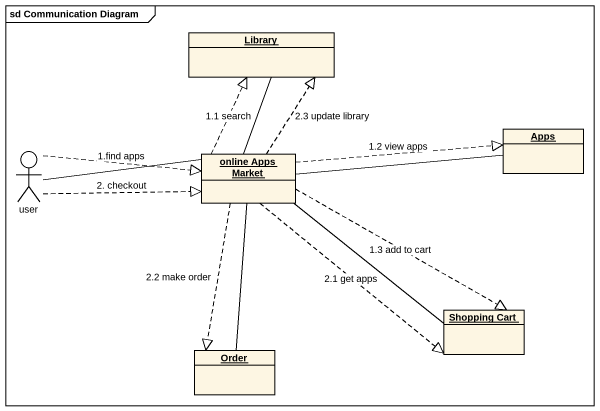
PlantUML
@startuml
mainframe sd Communication Diagram
allowmixing
hide circle
hide empty members
object Library
object Apps
actor user
object "online Apps Market" as online_Apps_Market
object "Shopping Cart" as Shopping_Cart
object Order
user .right.|> online_Apps_Market : 2. checkout
user .right.|> online_Apps_Market : 1.find apps
user -right- online_Apps_Market
online_Apps_Market .up.|> Library : 2.3 update library
online_Apps_Market .up.|> Library : 1.1 search
online_Apps_Market -up- Library
online_Apps_Market -right- Apps
online_Apps_Market .right.|> Apps : 1.2 view apps
online_Apps_Market -- Shopping_Cart
online_Apps_Market ..|> Shopping_Cart : 1.3 add to cart
online_Apps_Market ..|> Shopping_Cart : 2.1 get apps
online_Apps_Market -- Order
online_Apps_Market ..|> Order : 2.2 make order
@enduml
